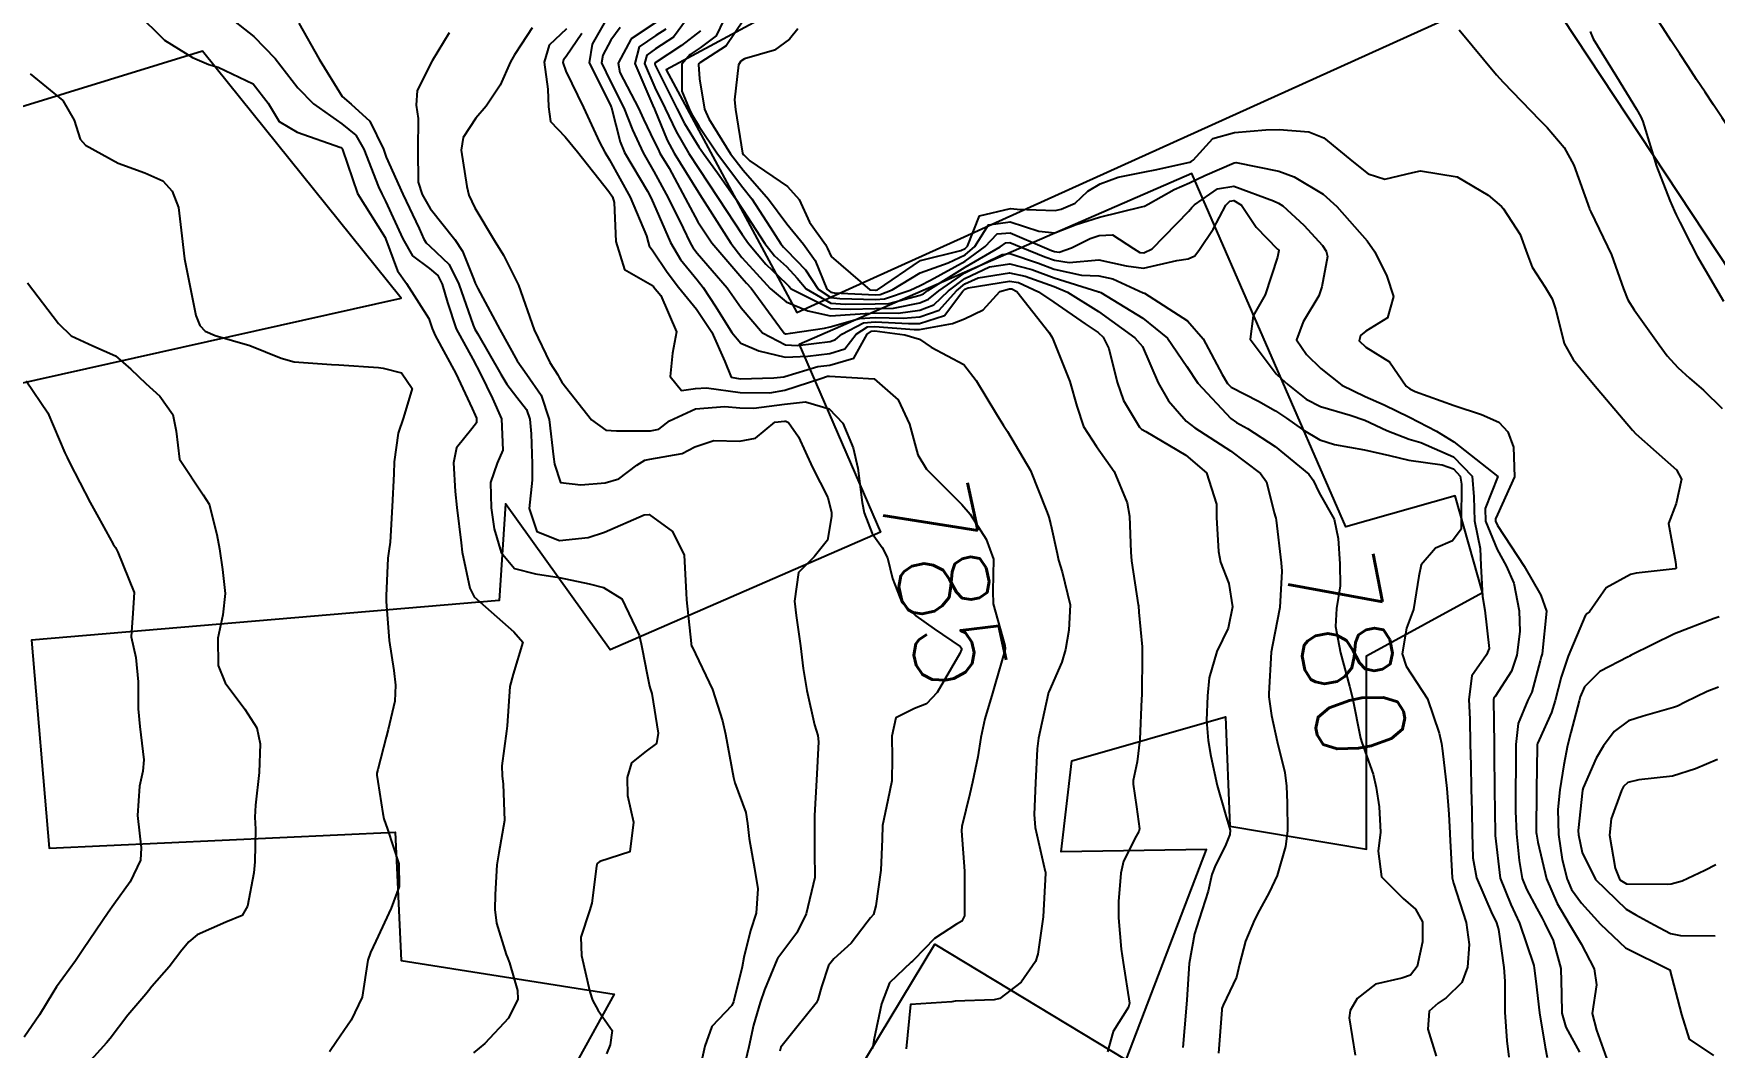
# Model space of a CAD drawing. Header units: metres. Extents: x 318500 to 325275, y 7408834 to 7428799.
# Drawn here: x 321369.2 to 321444.5, y 7423606.8 to 7423652.2 of the extents above; entities that cross this region are included whole.
import ezdxf
from ezdxf.enums import TextEntityAlignment as Align

# ---------------------------------------------------------------- set-up
doc = ezdxf.new("R2010")
doc.units = ezdxf.units.M
doc.header["$MEASUREMENT"] = 0
for name, color, linetype in [('Cotas', 45, 'Continuous'), ('Curvas de Nivel 1m', 11, 'Continuous'), ('Curvas de Nivel 5m', 15, 'Continuous'), ('Edificações', 30, 'Continuous'), ('Vias Primárias', 230, 'Continuous')]:
    doc.layers.add(name, color=color, linetype=linetype)
doc.styles.add('Style-STANDARD', font='STANDARD.shx')

msp = doc.modelspace()

# ---------------------------------------------------------------- linework, layer by layer
at = {"layer": 'Curvas de Nivel 1m', "flags": 128}
for points, elevation in [([(321377.759, 7423653.14), (321379.095, 7423652.094), (321380.04, 7423651.106), (321381.061, 7423649.802), (321381.767, 7423649.083), (321383.041, 7423648.186), (321383.658, 7423647.683), (321384.018, 7423647.055), (321384.684, 7423645.365), (321384.827, 7423645.043), (321384.995, 7423644.717), (321385.77, 7423643.028), (321386.205, 7423642.264), (321386.957, 7423641.706), (321387.334, 7423641.387), (321387.525, 7423641.004), (321387.768, 7423640.171), (321388.163, 7423638.998), (321388.9, 7423637.635), (321389.246, 7423636.985), (321389.785, 7423635.882), (321390.192, 7423634.97), (321390.255, 7423633.563), (321390.001, 7423632.973), (321389.695, 7423632.109), (321389.731, 7423630.976), (321389.865, 7423630.039), (321390.178, 7423628.969), (321390.779, 7423628.26), (321391.712, 7423628.01), (321392.774, 7423627.856), (321394.124, 7423627.562), (321394.767, 7423627.403), (321395.586, 7423626.898), (321396.358, 7423625.263), (321396.452, 7423624.884), (321396.499, 7423624.655), (321396.716, 7423623.503), (321396.817, 7423622.985), (321396.848, 7423622.878), (321396.923, 7423622.66), (321397.216, 7423620.872), (321397.135, 7423620.411), (321396.668, 7423620.076), (321396.009, 7423619.541), (321395.815, 7423618.893), (321395.83, 7423618.08), (321396.1, 7423616.888), (321395.94, 7423615.56), (321394.603, 7423615.129), (321394.482, 7423615.031), (321394.442, 7423614.912), (321394.233, 7423613.264), (321394.129, 7423612.915), (321393.746, 7423611.735), (321393.769, 7423610.918), (321394.149, 7423609.29), (321394.271, 7423608.912), (321394.515, 7423608.454), (321395.153, 7423607.546), (321395.066, 7423606.902), (321394.896, 7423606.501)], 789), ([(321381.104, 7423652.693), (321382.017, 7423651.081), (321383.055, 7423649.403), (321383.454, 7423649.064), (321384.292, 7423648.301), (321384.902, 7423647.042), (321385.025, 7423646.693), (321385.766, 7423645.029), (321386.496, 7423643.499), (321386.713, 7423643.014), (321386.807, 7423642.851), (321386.967, 7423642.717), (321387.841, 7423641.883), (321388.281, 7423640.997), (321388.923, 7423639.162), (321388.997, 7423638.989), (321389.112, 7423638.792), (321390.163, 7423636.971), (321390.432, 7423636.513), (321390.88, 7423635.938), (321391.308, 7423635.387), (321391.464, 7423634.951), (321391.525, 7423634.285), (321391.568, 7423632.949), (321391.558, 7423632.22), (321391.437, 7423630.951), (321391.773, 7423629.919), (321392.796, 7423629.518), (321394.074, 7423629.641), (321394.8, 7423629.886), (321396.59, 7423630.665), (321396.808, 7423630.68), (321397.858, 7423629.921), (321398.376, 7423628.856), (321398.47, 7423627.149), (321398.485, 7423626.854), (321398.685, 7423624.896), (321398.686, 7423624.851), (321398.696, 7423624.817), (321398.729, 7423624.742), (321399.642, 7423622.841), (321400.091, 7423621.434), (321400.227, 7423620.835), (321400.585, 7423618.897), (321400.599, 7423618.831), (321400.648, 7423618.657), (321401.136, 7423617.321), (321401.208, 7423616.821), (321401.284, 7423616.156), (321401.534, 7423614.816), (321401.68, 7423613.903), (321401.607, 7423612.815), (321401.348, 7423612.038), (321401.055, 7423610.822), (321400.97, 7423610.398), (321400.59, 7423608.829), (321400.518, 7423608.674), (321399.613, 7423607.735), (321399.305, 7423606.842), (321399.157, 7423606.177)], 788), ([(321391.563, 7423652.493), (321391.092, 7423651.755), (321390.774, 7423651.276), (321390.598, 7423650.967), (321390.127, 7423649.911), (321389.498, 7423648.983), (321389.044, 7423648.432), (321388.466, 7423647.565), (321388.377, 7423646.997), (321388.629, 7423645.37), (321388.726, 7423644.993), (321388.991, 7423644.414), (321389.86, 7423642.977), (321390.286, 7423642.293), (321390.95, 7423640.96), (321391.649, 7423638.949), (321392.351, 7423637.486), (321392.719, 7423636.933), (321392.777, 7423636.819), (321392.887, 7423636.603), (321394.217, 7423634.917), (321394.863, 7423634.461), (321395.34, 7423634.426), (321396.863, 7423634.419), (321397.236, 7423634.503), (321397.714, 7423634.867), (321398.876, 7423635.407), (321400.2, 7423635.514), (321400.876, 7423635.456), (321401.498, 7423635.443), (321402.878, 7423635.615), (321403.816, 7423635.722), (321404.876, 7423635.408), (321405.481, 7423634.764), (321405.954, 7423633.658), (321406.162, 7423632.757), (321406.356, 7423631.215), (321406.441, 7423630.754), (321406.801, 7423629.828), (321407.246, 7423629.194), (321407.488, 7423628.74), (321407.71, 7423627.802), (321408.134, 7423626.729), (321408.751, 7423626.128), (321409.582, 7423625.547), (321410.741, 7423624.767), (321410.798, 7423624.689), (321410.802, 7423624.627), (321410.736, 7423624.45), (321409.711, 7423622.705), (321409.231, 7423622.184), (321408.699, 7423621.986), (321407.859, 7423621.566), (321407.676, 7423620.735), (321407.691, 7423619.756), (321407.685, 7423618.735), (321407.504, 7423617.88), (321407.257, 7423616.741), (321407.241, 7423616.12), (321407.191, 7423614.741), (321406.971, 7423613.131), (321406.867, 7423612.746), (321406.731, 7423612.594), (321406.575, 7423612.399), (321405.859, 7423611.458), (321405.089, 7423610.765), (321404.842, 7423610.47), (321404.531, 7423609.505), (321404.365, 7423608.93), (321404.292, 7423608.773), (321403.422, 7423607.699), (321402.713, 7423606.797), (321402.669, 7423606.626)], 786), ([(321394.905, 7423652.912), (321394.254, 7423651.757), (321394.118, 7423650.92), (321395.052, 7423649.048), (321395.112, 7423648.909), (321395.509, 7423647.377), (321395.708, 7423646.9), (321396.726, 7423645.163), (321396.877, 7423644.882), (321396.996, 7423644.62), (321397.762, 7423642.868), (321398.205, 7423642.104), (321398.953, 7423641.191), (321399.226, 7423640.847), (321399.795, 7423639.983), (321400.506, 7423638.834), (321400.913, 7423638.351), (321401.72, 7423638.006), (321402.904, 7423637.731), (321403.918, 7423637.771), (321404.907, 7423637.895), (321405.573, 7423638.101), (321406.082, 7423638.758), (321406.594, 7423639.085), (321406.925, 7423639.108), (321408.677, 7423638.971), (321408.924, 7423638.962), (321410.395, 7423639.231), (321410.931, 7423639.446), (321411.772, 7423639.847), (321412.526, 7423640.674), (321412.951, 7423640.797), (321413.066, 7423640.783), (321413.276, 7423640.665), (321414.718, 7423638.848), (321414.855, 7423638.641), (321414.918, 7423638.502), (321415.662, 7423636.632), (321415.977, 7423635.531), (321416.266, 7423634.626), (321416.857, 7423633.72), (321417.642, 7423632.602), (321418.225, 7423631.197), (321418.333, 7423630.595), (321418.396, 7423628.992), (321418.421, 7423628.594), (321418.724, 7423626.627), (321418.729, 7423626.59), (321418.757, 7423626.301), (321418.894, 7423624.74), (321418.899, 7423624.588), (321418.9, 7423624.425), (321418.883, 7423622.587), (321418.877, 7423622.418), (321418.792, 7423620.588), (321418.67, 7423619.592), (321418.502, 7423618.751), (321418.49, 7423618.592), (321418.645, 7423617.577), (321418.776, 7423616.588), (321418.745, 7423616.472), (321418.625, 7423616.265), (321418.06, 7423615.144), (321417.944, 7423614.597), (321417.845, 7423613.339), (321417.838, 7423612.597), (321417.959, 7423611.196), (321418.049, 7423610.595), (321418.333, 7423608.781), (321418.292, 7423608.592), (321417.6, 7423607.508), (321417.34, 7423606.602)], 783), ([(321395.506, 7423652.502), (321395.095, 7423651.937), (321394.732, 7423651.267), (321394.678, 7423650.914), (321395.068, 7423650.082), (321395.666, 7423648.901), (321396.054, 7423647.909), (321396.539, 7423646.887), (321397.018, 7423646.051), (321397.654, 7423644.87), (321398.337, 7423643.502), (321398.639, 7423642.855), (321398.761, 7423642.646), (321398.965, 7423642.394), (321400.306, 7423640.836), (321400.937, 7423639.933), (321401.881, 7423638.816), (321402.912, 7423638.275), (321403.451, 7423638.253), (321404.915, 7423638.437), (321405.163, 7423638.521), (321405.444, 7423638.765), (321406.415, 7423639.268), (321406.928, 7423639.309), (321408.424, 7423639.231), (321408.928, 7423639.243), (321410.046, 7423639.59), (321410.863, 7423640.691), (321410.951, 7423640.772), (321411.098, 7423640.835), (321412.955, 7423641.132), (321413.363, 7423641.073), (321414.257, 7423640.65), (321414.943, 7423640.185), (321416.34, 7423639.215), (321416.923, 7423638.828), (321417.148, 7423638.617), (321417.403, 7423638.122), (321417.777, 7423636.607), (321418.066, 7423635.786), (321418.778, 7423634.591), (321418.869, 7423634.502), (321419.06, 7423634.394), (321420.852, 7423633.341), (321421.776, 7423632.551), (321422.227, 7423631.145), (321422.232, 7423630.546), (321422.32, 7423629.022), (321422.405, 7423628.544), (321422.776, 7423627.589), (321422.947, 7423626.537), (321422.751, 7423625.586), (321422.241, 7423624.537), (321421.903, 7423623.362), (321421.828, 7423622.543), (321421.789, 7423621.448), (321421.852, 7423620.542), (321421.973, 7423619.841), (321422.259, 7423618.536), (321422.641, 7423617.236), (321422.836, 7423616.528), (321422.825, 7423616.33), (321422.619, 7423615.805), (321422.185, 7423614.958), (321422.025, 7423614.539), (321421.852, 7423613.801), (321421.455, 7423612.547), (321421.241, 7423611.879), (321421, 7423610.553), (321420.901, 7423608.929), (321420.873, 7423608.555), (321420.729, 7423606.783)], 782), ([(321397.108, 7423652.727), (321395.999, 7423651.994), (321395.414, 7423650.905), (321395.498, 7423650.479), (321396.33, 7423648.891), (321396.556, 7423648.398), (321397.035, 7423647.394), (321397.203, 7423647.048), (321397.291, 7423646.876), (321397.697, 7423646.193), (321398.418, 7423644.859), (321398.984, 7423643.794), (321399.617, 7423642.844), (321400.955, 7423641.287), (321401.176, 7423641.051), (321401.371, 7423640.824), (321402.643, 7423639.086), (321402.861, 7423638.801), (321402.919, 7423638.766), (321402.953, 7423638.766), (321403.138, 7423638.797), (321404.666, 7423639.032), (321404.925, 7423639.084), (321406.23, 7423639.458), (321406.931, 7423639.507), (321408.189, 7423639.473), (321408.932, 7423639.531), (321409.809, 7423639.835), (321410.572, 7423640.696), (321410.953, 7423641.016), (321411.555, 7423641.283), (321412.958, 7423641.501), (321413.661, 7423641.364), (321414.952, 7423640.889), (321415.55, 7423640.634), (321416.937, 7423639.775), (321418.568, 7423638.595), (321418.914, 7423638.199), (321419.623, 7423636.579), (321420.085, 7423635.775), (321420.873, 7423634.855), (321421.253, 7423634.556), (321422.855, 7423633.528), (321424.207, 7423632.519), (321424.467, 7423632.146), (321424.822, 7423630.752), (321424.873, 7423630.562), (321424.884, 7423630.509), (321424.898, 7423630.429), (321425.133, 7423628.505), (321425.154, 7423628.135), (321425.075, 7423626.505), (321424.743, 7423624.814), (321424.686, 7423624.511), (321424.575, 7423622.649), (321424.579, 7423622.511), (321424.697, 7423621.673), (321424.953, 7423620.506), (321425.287, 7423619.121), (321425.365, 7423618.499), (321425.399, 7423617.749), (321425.408, 7423616.498), (321425.328, 7423615.791), (321424.951, 7423614.505), (321424.592, 7423613.739), (321424.155, 7423612.943), (321423.939, 7423612.516), (321423.524, 7423611.562), (321423.257, 7423610.523), (321423.127, 7423609.939), (321422.522, 7423608.683), (321422.475, 7423608.531), (321422.464, 7423608.476), (321422.314, 7423606.533)], 781), ([(321398.482, 7423652.859), (321397.897, 7423652.069), (321397.09, 7423651.543), (321396.706, 7423651.266), (321396.605, 7423650.887), (321397.064, 7423649.812), (321397.525, 7423648.873), (321398.015, 7423647.841), (321398.583, 7423646.857), (321399.02, 7423646.192), (321399.921, 7423644.841), (321400.976, 7423643.227), (321401.252, 7423642.826), (321402.036, 7423641.889), (321402.952, 7423641.024), (321403.059, 7423640.906), (321403.176, 7423640.797), (321404.937, 7423639.906), (321405.82, 7423639.878), (321406.937, 7423639.908), (321407.749, 7423639.926), (321408.942, 7423640.16), (321409.332, 7423640.326), (321409.795, 7423640.707), (321410.958, 7423641.505), (321412.623, 7423642.329), (321412.967, 7423642.376), (321414.251, 7423641.939), (321414.96, 7423641.678), (321416.18, 7423641.405), (321416.957, 7423641.37), (321417.581, 7423641.235), (321418.95, 7423640.609), (321418.998, 7423640.589), (321420.932, 7423639.362), (321421.639, 7423638.553), (321422.484, 7423636.956), (321422.717, 7423636.542), (321422.888, 7423636.379), (321424.117, 7423635.756), (321424.878, 7423635.327), (321425.373, 7423634.998), (321426.09, 7423634.492), (321426.863, 7423634.025), (321427.525, 7423633.809), (321428.857, 7423633.578), (321429.982, 7423633.314), (321430.85, 7423633.115), (321432.35, 7423632.905), (321432.845, 7423632.723), (321433.156, 7423632.397), (321433.203, 7423632.03), (321433.199, 7423630.396), (321433.191, 7423630.02), (321432.807, 7423629.503), (321432.051, 7423629.162), (321431.399, 7423628.421), (321431.291, 7423627.914), (321431.057, 7423626.426), (321430.752, 7423625.585), (321430.553, 7423624.433), (321430.732, 7423623.876), (321431.69, 7423622.415), (321432.213, 7423620.881), (321432.312, 7423620.406), (321432.364, 7423620.092), (321432.549, 7423618.402), (321432.643, 7423617.25), (321432.68, 7423616.4), (321432.681, 7423616.347), (321432.793, 7423614.398), (321432.845, 7423614.15), (321433.422, 7423612.392), (321433.552, 7423611.403), (321433.474, 7423610.391), (321433.23, 7423609.703), (321432.529, 7423609.011), (321432.161, 7423608.77), (321431.763, 7423608.411), (321431.706, 7423607.606), (321432.075, 7423606.406)], 779), ([(321400.16, 7423652.839), (321399.807, 7423652.135), (321399.091, 7423651.596), (321398.648, 7423651.295), (321398.264, 7423650.862), (321398.278, 7423649.645), (321398.599, 7423648.857), (321398.753, 7423648.56), (321399.042, 7423648.072), (321399.869, 7423646.842), (321401.008, 7423645.336), (321401.404, 7423644.824), (321402.233, 7423643.56), (321402.709, 7423642.804), (321402.824, 7423642.658), (321402.967, 7423642.53), (321403.81, 7423641.639), (321404.374, 7423640.779), (321404.944, 7423640.395), (321405.358, 7423640.352), (321406.943, 7423640.315), (321407.351, 7423640.337), (321408.503, 7423640.727), (321408.952, 7423640.939), (321409.416, 7423641.177), (321410.963, 7423642.029), (321411.861, 7423642.687), (321412.399, 7423643.258), (321412.98, 7423643.306), (321414.522, 7423642.647), (321414.837, 7423642.51), (321414.968, 7423642.462), (321415.173, 7423642.433), (321415.738, 7423642.632), (321416.562, 7423643.039), (321416.978, 7423643.184), (321417.574, 7423643.206), (321418.504, 7423642.597), (321418.8, 7423642.424), (321418.968, 7423642.403), (321419.344, 7423642.584), (321420.996, 7423644.276), (321421.122, 7423644.435), (321421.243, 7423644.558), (321422.282, 7423645.277), (321423.013, 7423645.389), (321424.79, 7423644.727), (321425.002, 7423644.628), (321425.198, 7423644.507), (321426.139, 7423643.645), (321426.974, 7423642.731), (321427.146, 7423642.478), (321427.208, 7423642.237), (321426.954, 7423640.876), (321426.814, 7423640.482), (321426.114, 7423639.31), (321425.81, 7423638.497), (321426.268, 7423637.848), (321426.907, 7423637.219), (321427.853, 7423636.47), (321428.893, 7423635.962), (321429.745, 7423635.59), (321430.879, 7423635.038), (321432.089, 7423634.412), (321432.863, 7423633.926), (321434.84, 7423632.38), (321434.266, 7423630.945), (321434.279, 7423630.385), (321434.801, 7423629.113), (321435.206, 7423628.374), (321435.548, 7423627.599), (321435.797, 7423626.364), (321435.822, 7423625.435), (321435.694, 7423624.366), (321435.448, 7423623.651), (321434.712, 7423622.523), (321434.654, 7423622.438), (321434.643, 7423622.381), (321434.669, 7423620.391), (321434.675, 7423619.882), (321434.689, 7423618.409), (321434.689, 7423618.38), (321434.689, 7423618.35), (321434.712, 7423616.379), (321434.711, 7423616.297), (321434.949, 7423614.375), (321435.416, 7423613.196), (321435.807, 7423612.362), (321436.446, 7423610.457), (321436.47, 7423610.351), (321436.541, 7423609.769), (321436.7, 7423608.347), (321436.963, 7423606.801), (321437.042, 7423606.342)], 777), ([(321401.03, 7423652.831), (321400.253, 7423651.678), (321399.081, 7423650.916), (321399.041, 7423650.89), (321399.012, 7423650.851), (321399.07, 7423650.207), (321399.294, 7423648.848), (321399.482, 7423648.409), (321400.451, 7423646.836), (321401.019, 7423646.11), (321402.152, 7423644.813), (321402.983, 7423643.699), (321403.728, 7423642.789), (321404.241, 7423642.059), (321404.776, 7423640.773), (321404.948, 7423640.635), (321405.099, 7423640.618), (321406.947, 7423640.52), (321407.163, 7423640.53), (321407.692, 7423640.739), (321408.958, 7423641.503), (321410.207, 7423641.952), (321410.966, 7423642.31), (321411.405, 7423642.693), (321412.006, 7423643.663), (321412.987, 7423643.789), (321414.262, 7423643.37), (321414.98, 7423643.304), (321415.949, 7423643.667), (321416.991, 7423644.002), (321418.865, 7423644.459), (321418.999, 7423644.49), (321419.172, 7423644.587), (321420.339, 7423645.242), (321421.015, 7423645.534), (321421.708, 7423645.865), (321423.029, 7423646.442), (321423.109, 7423646.458), (321425.023, 7423646.068), (321425.711, 7423645.808), (321427.008, 7423645.039), (321427.625, 7423644.474), (321428.977, 7423642.935), (321429.327, 7423642.455), (321429.867, 7423641.355), (321430.169, 7423640.442), (321429.89, 7423639.491), (321428.926, 7423638.89), (321428.682, 7423638.704), (321428.627, 7423638.463), (321428.917, 7423638.174), (321429.984, 7423637.517), (321430.736, 7423636.432), (321430.898, 7423636.302), (321431.129, 7423636.194), (321432.887, 7423635.565), (321434.111, 7423635.158), (321434.877, 7423634.816), (321435.292, 7423634.374), (321435.539, 7423633.691), (321435.586, 7423632.369), (321434.823, 7423630.673), (321434.727, 7423630.475), (321434.732, 7423630.381), (321434.817, 7423630.188), (321436.016, 7423628.362), (321436.771, 7423627.065), (321437.017, 7423626.346), (321436.828, 7423624.436), (321436.797, 7423624.349), (321436.786, 7423624.303), (321436.736, 7423624.111), (321436.354, 7423622.717), (321436.186, 7423622.358), (321435.743, 7423621.315), (321435.638, 7423620.366), (321435.638, 7423619.334), (321435.631, 7423618.365), (321435.626, 7423617.385), (321435.68, 7423616.364), (321435.797, 7423615.177), (321435.931, 7423614.36), (321436.12, 7423613.882), (321436.587, 7423613.012), (321436.82, 7423612.584), (321436.949, 7423612.344), (321437.324, 7423611.583), (321437.667, 7423610.333), (321437.687, 7423609.178), (321437.712, 7423608.332), (321437.879, 7423607.695), (321438.503, 7423606.584)], 776), ([(321433.11, 7423652.4), (321434.778, 7423650.383), (321435.075, 7423650.051), (321436.719, 7423648.355), (321436.884, 7423648.188), (321437.047, 7423648.017), (321437.817, 7423647.118), (321438.249, 7423646.332), (321438.946, 7423644.376), (321438.964, 7423644.321), (321438.976, 7423644.297), (321438.999, 7423644.245), (321439.934, 7423642.31), (321440.47, 7423640.792), (321440.664, 7423640.303), (321440.943, 7423639.842), (321442.06, 7423638.283), (321442.425, 7423637.788), (321442.91, 7423637.263), (321443.434, 7423636.791), (321444.061, 7423636.253), (321444.888, 7423635.422)], 774), ([(321387.838, 7423652.263), (321387.08, 7423651.01), (321386.407, 7423649.673), (321386.365, 7423649.02), (321386.452, 7423648.426), (321386.437, 7423647.019), (321386.46, 7423645.567), (321386.64, 7423645.015), (321386.991, 7423644.383), (321388.093, 7423642.999), (321388.446, 7423642.476), (321388.952, 7423641.207), (321389.013, 7423641.051), (321389.043, 7423640.989), (321389.124, 7423640.811), (321390.111, 7423638.972), (321390.899, 7423637.559), (321391.328, 7423636.953), (321391.966, 7423636.029), (321392.328, 7423634.938), (321392.525, 7423633.255), (321392.561, 7423632.934), (321392.828, 7423632.108), (321393.739, 7423632.008), (321394.828, 7423632.102), (321395.454, 7423632.278), (321396.25, 7423632.889), (321396.609, 7423633.118), (321396.844, 7423633.154), (321398.291, 7423633.416), (321398.853, 7423633.708), (321399.703, 7423633.996), (321400.857, 7423633.957), (321401.574, 7423634.104), (321402.432, 7423634.807), (321402.871, 7423634.856), (321402.929, 7423634.858), (321403.047, 7423634.797), (321403.495, 7423634.156), (321404.133, 7423632.781), (321404.82, 7423631.432), (321404.975, 7423630.768), (321404.983, 7423630.594), (321404.798, 7423629.53), (321404.194, 7423628.779), (321403.492, 7423628.077), (321403.322, 7423626.792), (321403.397, 7423626.143), (321403.582, 7423624.787), (321403.713, 7423623.778), (321403.867, 7423622.783), (321404.211, 7423621.253), (321404.359, 7423620.775), (321404.394, 7423620.491), (321404.304, 7423618.775), (321404.223, 7423617.189), (321404.216, 7423616.776), (321404.219, 7423615.163), (321404.238, 7423614.775), (321404.224, 7423614.403), (321403.838, 7423612.781), (321403.419, 7423611.935), (321402.578, 7423610.8), (321402.565, 7423610.784), (321402.549, 7423610.751), (321401.97, 7423609.367), (321401.784, 7423608.811), (321401.478, 7423607.784), (321401.27, 7423606.818), (321401.124, 7423606.187)], 787), ([(321393.784, 7423652.239), (321393.084, 7423651.2), (321392.964, 7423651.049), (321392.939, 7423650.932), (321393.074, 7423650.539), (321393.871, 7423648.922), (321394.582, 7423647.367), (321394.82, 7423646.912), (321395.025, 7423646.576), (321395.955, 7423644.896), (321396.686, 7423643.172), (321396.755, 7423642.883), (321396.805, 7423642.719), (321396.966, 7423642.499), (321397.617, 7423641.53), (321398.128, 7423640.862), (321398.935, 7423639.881), (321399.619, 7423638.843), (321400.198, 7423637.54), (321400.48, 7423636.834), (321400.889, 7423636.751), (321402.398, 7423636.807), (321402.843, 7423636.848), (321402.891, 7423636.862), (321404.367, 7423637.309), (321404.899, 7423637.376), (321405.985, 7423637.678), (321406.572, 7423638.753), (321406.775, 7423638.899), (321406.922, 7423638.913), (321408.266, 7423638.73), (321408.917, 7423638.538), (321409.444, 7423638.18), (321410.901, 7423637.406), (321411.466, 7423636.684), (321412.37, 7423635.18), (321412.687, 7423634.672), (321412.866, 7423634.397), (321413.895, 7423632.654), (321414.613, 7423630.843), (321414.691, 7423630.642), (321414.722, 7423630.555), (321414.806, 7423630.214), (321415.083, 7423628.926), (321415.147, 7423628.635), (321415.314, 7423628.1), (321415.67, 7423626.626), (321415.616, 7423625.494), (321415.458, 7423624.629), (321415.3, 7423624.063), (321414.711, 7423622.728), (321414.689, 7423622.662), (321414.685, 7423622.64), (321414.328, 7423621.002), (321414.25, 7423620.646), (321414.197, 7423620.169), (321414.116, 7423618.648), (321414.055, 7423617.233), (321414.106, 7423616.648), (321414.56, 7423614.681), (321414.564, 7423614.641), (321414.563, 7423614.604), (321414.457, 7423612.642), (321414.226, 7423610.974), (321414.118, 7423610.646), (321413.48, 7423609.711), (321412.525, 7423608.99), (321412.27, 7423608.926), (321410.523, 7423608.86), (321410.375, 7423608.839), (321408.52, 7423608.72), (321408.328, 7423606.723)], 784), ([(321399.103, 7423652.359), (321398.256, 7423651.699), (321397.081, 7423650.919), (321397.058, 7423650.903), (321397.055, 7423650.88), (321397.079, 7423650.813), (321398.053, 7423648.865), (321398.388, 7423648.205), (321399.033, 7423647.154), (321399.244, 7423646.848), (321399.863, 7423645.996), (321400.68, 7423644.833), (321400.993, 7423644.357), (321401.993, 7423642.815), (321402.43, 7423642.274), (321402.96, 7423641.785), (321403.435, 7423641.273), (321403.85, 7423640.786), (321404.941, 7423640.15), (321405.598, 7423640.106), (321406.94, 7423640.113), (321407.545, 7423640.136), (321408.947, 7423640.501), (321409.096, 7423640.57), (321409.298, 7423640.715), (321410.961, 7423641.755), (321412.539, 7423642.676), (321412.794, 7423642.851), (321412.973, 7423642.868), (321413.481, 7423642.662), (321414.542, 7423642.222), (321414.964, 7423642.07), (321415.629, 7423641.968), (321416.965, 7423642.086), (321418.187, 7423641.826), (321418.961, 7423641.722), (321420.453, 7423642.056), (321420.966, 7423642.137), (321421.255, 7423642.269), (321421.464, 7423642.555), (321422.075, 7423643.457), (321422.647, 7423644.544), (321422.826, 7423644.719), (321423.003, 7423644.743), (321423.346, 7423644.535), (321424.014, 7423643.553), (321424.971, 7423642.572), (321425.003, 7423642.542), (321425.021, 7423642.509), (321424.967, 7423642.21), (321424.411, 7423640.518), (321423.877, 7423639.584), (321423.745, 7423638.528), (321424.897, 7423636.983), (321425.147, 7423636.76), (321425.432, 7423636.502), (321426.253, 7423635.852), (321426.886, 7423635.523), (321428.213, 7423635.134), (321428.877, 7423634.9), (321429.864, 7423634.445), (321430.864, 7423634.05), (321431.385, 7423633.899), (321432.853, 7423633.263), (321433.688, 7423632.392), (321433.761, 7423631.461), (321433.797, 7423630.39), (321434.039, 7423629.15), (321434.074, 7423628.387), (321434.149, 7423627.007), (321434.252, 7423626.385), (321434.454, 7423624.672), (321434.327, 7423624.384), (321433.678, 7423623.439), (321433.541, 7423622.392), (321433.578, 7423621.51), (321433.604, 7423620.391), (321433.626, 7423619.435), (321433.65, 7423618.39), (321433.671, 7423617.363), (321433.692, 7423616.389), (321433.712, 7423615.291), (321433.876, 7423614.387), (321434.584, 7423612.765), (321434.72, 7423612.516), (321434.785, 7423612.377), (321434.866, 7423612.085), (321435.102, 7423610.372), (321435.144, 7423609.768), (321435.145, 7423608.371), (321435.24, 7423607.095), (321435.332, 7423606.362)], 778), ([(321438.969, 7423652.322), (321439.105, 7423652), (321440.15, 7423650.309), (321441.058, 7423648.84), (321441.25, 7423648.494), (321441.331, 7423648.296), (321441.732, 7423646.981), (321441.945, 7423646.286), (321442.542, 7423644.742), (321442.748, 7423644.274), (321442.828, 7423644.102), (321442.995, 7423643.776), (321443.501, 7423642.778), (321443.777, 7423642.258), (321444.95, 7423640.24)], 773), ([(321369.068, 7423650.421), (321370.528, 7423649.235), (321371.041, 7423648.356), (321371.309, 7423647.502), (321371.545, 7423647.222), (321373.018, 7423646.415), (321374.212, 7423645.982), (321375.007, 7423645.626), (321375.433, 7423645.166), (321375.718, 7423644.434), (321375.868, 7423643.161), (321375.988, 7423642.131), (321376.186, 7423641.158), (321376.488, 7423639.593), (321376.678, 7423639.152), (321376.916, 7423638.893), (321377.36, 7423638.696), (321378.907, 7423638.244), (321380.311, 7423637.687), (321380.896, 7423637.519), (321382.575, 7423637.393), (321382.895, 7423637.378), (321384.677, 7423637.26), (321384.893, 7423637.239), (321385.71, 7423637.028), (321386.19, 7423636.327), (321385.794, 7423635.026), (321385.562, 7423634.327), (321385.385, 7423633.032), (321385.362, 7423632.502), (321385.296, 7423631.033), (321385.2, 7423629.44), (321385.14, 7423629.035), (321385.102, 7423628.719), (321385.02, 7423627.036), (321385.021, 7423626.771), (321385.158, 7423625.034), (321385.366, 7423623.68), (321385.442, 7423623.029), (321385.412, 7423622.317), (321385.112, 7423621.034), (321385.02, 7423620.69), (321384.653, 7423619.251), (321384.61, 7423619.082), (321384.603, 7423619.041), (321384.604, 7423618.995), (321384.647, 7423618.706), (321384.871, 7423617.275), (321384.923, 7423617.036), (321385.08, 7423616.576), (321385.588, 7423615.025), (321385.599, 7423614.01), (321385.245, 7423613.03), (321384.555, 7423611.553), (321384.321, 7423611.043), (321384.203, 7423610.703), (321383.953, 7423609.049), (321383.458, 7423608.009), (321382.8, 7423607.065), (321382.485, 7423606.593)], 791), ([(321368.947, 7423641.062), (321370.335, 7423639.236), (321370.912, 7423638.681), (321371.883, 7423638.238), (321372.899, 7423637.79), (321373.583, 7423637.19), (321374.248, 7423636.544), (321374.878, 7423635.979), (321375.456, 7423635.164), (321375.606, 7423634.415), (321375.763, 7423633.161), (321376.816, 7423631.565), (321377.085, 7423631.146), (321377.438, 7423629.782), (321377.546, 7423629.139), (321377.694, 7423628.218), (321377.802, 7423627.134), (321377.697, 7423626.184), (321377.474, 7423625.139), (321377.492, 7423623.913), (321377.813, 7423623.133), (321378.692, 7423621.945), (321379.219, 7423621.112), (321379.378, 7423620.401), (321379.325, 7423619.11), (321379.17, 7423617.646), (321379.142, 7423617.112), (321379.161, 7423616.573), (321379.14, 7423615.112), (321379.088, 7423614.618), (321378.803, 7423613.117), (321378.566, 7423612.702), (321377.84, 7423612.408), (321376.557, 7423611.846), (321376.176, 7423611.531), (321375.862, 7423611.157), (321375.294, 7423610.407), (321374.525, 7423609.522), (321374.372, 7423609.322), (321374.253, 7423609.174), (321373.448, 7423608.244), (321372.65, 7423607.198), (321372.488, 7423606.999), (321371.636, 7423606.051)], 792), ([(321368.884, 7423636.671), (321369.853, 7423635.24), (321370.628, 7423633.447), (321370.721, 7423633.231), (321370.837, 7423633.002), (321371.76, 7423631.216), (321372.13, 7423630.536), (321372.791, 7423629.346), (321372.851, 7423629.26), (321372.886, 7423629.199), (321372.995, 7423628.989), (321373.728, 7423627.185), (321373.673, 7423626.259), (321373.596, 7423625.187), (321373.799, 7423624.262), (321373.909, 7423623.182), (321373.906, 7423621.968), (321373.99, 7423621.18), (321374.159, 7423619.676), (321374.116, 7423619.178), (321373.963, 7423618.5), (321373.875, 7423617.181), (321374.042, 7423615.745), (321374.018, 7423615.179), (321373.55, 7423614.221), (321372.821, 7423613.196), (321372.566, 7423612.847), (321371.461, 7423611.216), (321371.096, 7423610.668), (321370.53, 7423609.892), (321370.248, 7423609.509), (321370.083, 7423609.234), (321369.486, 7423608.255), (321368.797, 7423607.245)], 793), ([(321444.758, 7423626.088), (321444.531, 7423626.016), (321442.751, 7423625.331), (321440.808, 7423624.366), (321440.74, 7423624.328), (321440.721, 7423624.32), (321440.678, 7423624.301), (321439.41, 7423623.633), (321438.719, 7423622.947), (321438.531, 7423622.505), (321438.485, 7423622.323), (321438.108, 7423620.91), (321437.958, 7423620.331), (321437.802, 7423619.464), (321437.616, 7423618.336), (321437.522, 7423617.462), (321437.558, 7423616.336), (321437.728, 7423615.219), (321437.944, 7423614.33), (321438.142, 7423613.874), (321438.589, 7423613.264), (321439.434, 7423612.311), (321440.564, 7423611.256), (321442.55, 7423610.27), (321443.064, 7423608.262), (321443.418, 7423607.165), (321444.502, 7423606.438)], 774), ([(321444.721, 7423622.945), (321444.223, 7423622.742), (321443.235, 7423622.262), (321442.883, 7423622.092), (321442.706, 7423622.023), (321441.351, 7423621.639), (321440.697, 7423621.422), (321440.049, 7423620.947), (321439.566, 7423620.311), (321439.238, 7423619.751), (321438.661, 7423618.433), (321438.636, 7423618.32), (321438.441, 7423616.515), (321438.45, 7423616.323), (321438.618, 7423615.534), (321439.207, 7423614.314), (321440.587, 7423612.987), (321441.022, 7423612.731), (321441.839, 7423612.281), (321442.574, 7423611.899), (321443.03, 7423611.806), (321444.573, 7423611.791)], 773), ([(321444.675, 7423619.7), (321443.7, 7423619.284), (321442.667, 7423618.949), (321441.155, 7423618.782), (321440.664, 7423618.67), (321440.473, 7423618.491), (321440.375, 7423618.303), (321439.913, 7423617.036), (321439.842, 7423616.308), (321440.091, 7423614.822), (321440.312, 7423614.303), (321440.598, 7423614.117), (321442.437, 7423614.111), (321442.599, 7423614.123), (321443.094, 7423614.263), (321444.113, 7423614.742), (321444.611, 7423614.991)], 772)]:
    msp.add_lwpolyline(points, dxfattribs=dict(at, elevation=elevation))
at = {"layer": 'Curvas de Nivel 5m', "flags": 128}
for points, elevation in [([(321373.815, 7423653.189), (321375.092, 7423651.938), (321376.348, 7423651.157), (321377.076, 7423650.851), (321377.5, 7423650.717), (321379.063, 7423649.975), (321379.729, 7423649.11), (321380.225, 7423648.286), (321381.037, 7423647.805), (321382.983, 7423647.118), (321383.03, 7423647.089), (321383.059, 7423647.04), (321383.739, 7423645.059), (321384.971, 7423643.093), (321384.994, 7423643.04), (321385.524, 7423641.599), (321385.938, 7423641.025), (321386.927, 7423639.462), (321387.083, 7423639.008), (321387.218, 7423638.704), (321388.141, 7423636.997), (321388.874, 7423635.434), (321389.015, 7423635.132), (321389.069, 7423634.987), (321389.063, 7423634.791), (321388.863, 7423634.522), (321388.18, 7423633.666), (321388.037, 7423632.998), (321388.115, 7423631.702), (321388.183, 7423630.996), (321388.378, 7423629.41), (321388.433, 7423628.994), (321388.766, 7423627.371), (321388.967, 7423626.987), (321390.737, 7423625.415), (321391.151, 7423624.954), (321390.716, 7423623.514), (321390.56, 7423622.962), (321390.437, 7423621.21), (321390.416, 7423620.964), (321390.208, 7423619.415), (321390.219, 7423618.966), (321390.27, 7423618.59), (321390.331, 7423616.964), (321390.066, 7423615.51), (321389.982, 7423614.969), (321389.908, 7423613.642), (321389.894, 7423612.97), (321389.959, 7423612.364), (321390.398, 7423610.962), (321390.443, 7423610.856), (321390.544, 7423610.584), (321390.914, 7423609.342), (321390.915, 7423608.954), (321390.511, 7423608.109), (321389.436, 7423606.976), (321388.931, 7423606.546)], 790), ([(321393.103, 7423652.443), (321392.321, 7423651.712), (321392.097, 7423650.945), (321392.263, 7423649.741), (321392.301, 7423648.941), (321392.39, 7423648.287), (321393.037, 7423647.599), (321393.599, 7423646.924), (321395.004, 7423645.152), (321395.158, 7423644.908), (321395.238, 7423644.665), (321395.318, 7423642.905), (321395.709, 7423641.65), (321396.951, 7423640.94), (321396.982, 7423640.911), (321397.007, 7423640.879), (321397.329, 7423640.49), (321398.028, 7423638.863), (321397.86, 7423637.911), (321397.743, 7423636.867), (321398.253, 7423636.229), (321398.885, 7423636.325), (321399.377, 7423636.353), (321400.883, 7423636.148), (321402.208, 7423636.135), (321402.884, 7423636.249), (321404.501, 7423636.776), (321404.792, 7423636.871), (321404.892, 7423636.882), (321406.89, 7423636.75), (321407.959, 7423635.812), (321408.471, 7423634.726), (321408.849, 7423633.35), (321409.236, 7423632.714), (321410.816, 7423631.119), (321411.196, 7423630.686), (321411.908, 7423629.569), (321412.235, 7423628.676), (321412.209, 7423627.235), (321412.226, 7423626.675), (321412.741, 7423624.798), (321412.764, 7423624.693), (321412.764, 7423624.67), (321412.757, 7423624.652), (321412.739, 7423624.588), (321412.308, 7423623.082), (321412.19, 7423622.675), (321411.854, 7423621.517), (321411.676, 7423620.68), (321411.538, 7423619.814), (321411.299, 7423618.684), (321411.18, 7423618.157), (321410.823, 7423616.688), (321410.81, 7423616.505), (321410.932, 7423614.687), (321410.936, 7423614.347), (321410.936, 7423612.686), (321410.815, 7423612.449), (321410.574, 7423612.315), (321409.598, 7423611.671), (321408.664, 7423610.718), (321408.608, 7423610.661), (321408.548, 7423610.62), (321407.578, 7423609.691), (321407.216, 7423608.74), (321406.875, 7423607.116), (321406.816, 7423606.745)], 785), ([(321397.55, 7423652.427), (321397.099, 7423652.143), (321396.352, 7423651.63), (321396.158, 7423650.894), (321397.022, 7423648.909), (321397.036, 7423648.88), (321397.05, 7423648.848), (321397.619, 7423647.455), (321397.928, 7423646.867), (321399.004, 7423645.132), (321399.182, 7423644.848), (321399.522, 7423644.315), (321400.472, 7423642.835), (321400.964, 7423642.201), (321401.612, 7423641.475), (321402.229, 7423640.811), (321402.941, 7423640.204), (321403.919, 7423639.802), (321404.932, 7423639.586), (321406.031, 7423639.662), (321406.934, 7423639.709), (321407.964, 7423639.705), (321408.937, 7423639.837), (321409.571, 7423640.08), (321410.22, 7423640.701), (321410.956, 7423641.259), (321412.054, 7423641.772), (321412.962, 7423641.908), (321413.955, 7423641.65), (321414.956, 7423641.288), (321416.908, 7423640.663), (321416.95, 7423640.656), (321416.98, 7423640.649), (321417.041, 7423640.619), (321418.933, 7423639.481), (321420.032, 7423638.573), (321420.901, 7423637.31), (321421.394, 7423636.555), (321422.874, 7423634.984), (321423.132, 7423634.796), (321423.618, 7423634.529), (321424.858, 7423633.727), (321426.367, 7423632.487), (321426.567, 7423632.214), (321426.832, 7423631.645), (321427.497, 7423630.473), (321427.68, 7423629.598), (321427.75, 7423628.47), (321427.769, 7423627.476), (321427.613, 7423626.471), (321427.566, 7423625.657), (321427.784, 7423624.47), (321428.194, 7423622.989), (321428.321, 7423622.464), (321428.683, 7423620.658), (321428.741, 7423620.459), (321429.25, 7423619.035), (321429.391, 7423618.449), (321429.518, 7423617.576), (321429.584, 7423616.446), (321429.475, 7423615.589), (321429.63, 7423614.44), (321430.59, 7423613.462), (321431.15, 7423612.986), (321431.464, 7423612.417), (321431.459, 7423611.525), (321431.219, 7423610.42), (321430.931, 7423610.038), (321430.542, 7423609.894), (321429.354, 7423609.625), (321428.528, 7423608.979), (321428.224, 7423608.454), (321428.18, 7423608.118), (321428.446, 7423606.451)], 780), ([(321403.462, 7423652.438), (321403.098, 7423651.976), (321402.418, 7423651.482), (321401.084, 7423651.098), (321400.922, 7423650.992), (321400.804, 7423650.833), (321400.637, 7423649.254), (321400.675, 7423648.834), (321400.986, 7423646.875), (321401.009, 7423646.83), (321401.03, 7423646.805), (321401.318, 7423646.533), (321403.009, 7423645.383), (321403.533, 7423644.792), (321403.991, 7423643.779), (321404.704, 7423642.774), (321404.796, 7423642.6), (321404.965, 7423642.245), (321406.702, 7423640.752), (321406.95, 7423640.723), (321406.975, 7423640.724), (321407.033, 7423640.749), (321408.963, 7423642.067), (321410.778, 7423642.512), (321410.969, 7423642.594), (321411.074, 7423642.698), (321411.613, 7423644.068), (321412.996, 7423644.395), (321413.304, 7423644.356), (321414.995, 7423644.3), (321415.274, 7423644.359), (321415.896, 7423644.631), (321416.46, 7423645.174), (321417.013, 7423645.498), (321417.83, 7423645.796), (321419.022, 7423646.029), (321419.486, 7423646.12), (321421.029, 7423646.469), (321421.097, 7423646.491), (321421.181, 7423646.558), (321422.061, 7423647.528), (321423.043, 7423647.803), (321424.436, 7423647.911), (321425.044, 7423647.932), (321426.372, 7423647.819), (321427.041, 7423647.559), (321428.368, 7423646.467), (321429.022, 7423645.938), (321429.767, 7423645.7), (321431.024, 7423646.007), (321431.378, 7423646.071), (321433.021, 7423645.805), (321434.407, 7423644.988), (321435.001, 7423644.479), (321435.091, 7423644.379), (321435.842, 7423643.226), (321436.148, 7423642.362), (321436.373, 7423641.76), (321436.958, 7423640.858), (321437.268, 7423640.345), (321437.436, 7423639.849), (321437.806, 7423638.337), (321438.21, 7423637.627), (321438.905, 7423636.788), (321439.291, 7423636.316), (321440.872, 7423634.456), (321441.026, 7423634.298), (321442.846, 7423632.675), (321443.068, 7423632.267), (321442.829, 7423631.175), (321442.487, 7423630.275), (321442.794, 7423628.553), (321442.83, 7423628.269), (321442.81, 7423628.249), (321442.79, 7423628.245), (321441.042, 7423628.04), (321440.785, 7423627.986), (321439.696, 7423627.391), (321438.939, 7423626.318), (321438.835, 7423626.244), (321438.758, 7423626.136), (321437.988, 7423624.331), (321437.673, 7423623.389), (321437.41, 7423622.339), (321437.24, 7423621.803), (321436.683, 7423620.582), (321436.612, 7423620.42), (321436.601, 7423620.351), (321436.601, 7423620.273), (321436.569, 7423618.351), (321436.562, 7423616.42), (321436.567, 7423616.351), (321436.625, 7423615.986), (321437.02, 7423614.344), (321437.498, 7423613.245), (321438.032, 7423612.328), (321438.567, 7423611.439), (321439.162, 7423610.314), (321439.252, 7423609.6), (321439.064, 7423608.315), (321439.259, 7423607.566), (321439.709, 7423606.308)], 775)]:
    msp.add_lwpolyline(points, dxfattribs=dict(at, elevation=elevation))
at = {"layer": 'Edificações'}
for points in [[(321386.74, 7423687.726), (321388.77, 7423674.083), (321412.1, 7423687.99), (321428.639, 7423667.422), (321433.723, 7423659.242), (321429.995, 7423656.925), (321424.807, 7423665.271), (321397.566, 7423650.611), (321403.426, 7423639.723), (321436.55, 7423654.733), (321452.802, 7423630.13)], [(321367.189, 7423636.239), (321385.69, 7423640.373), (321376.797, 7423651.44), (321366.457, 7423648.256)], [(321404.084, 7423602.264), (321409.614, 7423611.416), (321418.184, 7423606.237), (321421.786, 7423615.656), (321415.276, 7423615.562), (321415.747, 7423619.636), (321422.635, 7423621.615), (321422.824, 7423616.715), (321428.957, 7423615.679), (321428.957, 7423624.348), (321434.147, 7423627.175), (321432.92, 7423631.51), (321428.02, 7423630.124), (321421.129, 7423645.958), (321403.522, 7423638.295), (321407.18, 7423629.891), (321395.056, 7423624.615), (321390.364, 7423631.152), (321390.081, 7423626.817), (321369.13, 7423625.04), (321369.92, 7423615.719), (321385.423, 7423616.437), (321385.69, 7423610.683), (321395.233, 7423609.187), (321383.51, 7423587.932)]]:
    msp.add_lwpolyline(points, dxfattribs=at)
at = {"layer": 'Vias Primárias'}
msp.add_lwpolyline([(321364.94, 7423500), (321391.431, 7423514.004), (321398.941, 7423518.185, 0.231598), (321406.022, 7423528.369, -0.15901), (321412.54, 7423541.271, -0.011715), (321429.683, 7423557.702, 0.042612), (321443.003, 7423572.148, 0.055489), (321451.722, 7423586.408, 0.014773), (321459.517, 7423604.419, 0.158147), (321460.581, 7423620.723, 0.095119), (321453.143, 7423636.596, -0.014934), (321440.745, 7423654.797, 0.016887), (321426.921, 7423674.92, -0.017486), (321416.574, 7423690.023, -0.079269), (321411.476, 7423701.832, -0.060787), (321409.633, 7423716.165, 0.453559), (321403.892, 7423721.126, 0.031126), (321376.121, 7423715.464, 0.10897), (321362.654, 7423708.445), (321323.365, 7423682.475)], format="xyb", dxfattribs=at)

# ---------------------------------------------------------------- texts
at = {"layer": 'Cotas', "style": 'Style-STANDARD'}
for s, rotation, p in [('785', 282.36213, (321410.018, 7423627.553, 785)), ('780', 280.85294, (321428.087, 7423624.395, 780))]:
    msp.add_text(s, height=4, rotation=rotation, dxfattribs=at).set_placement(p, align=Align.MIDDLE_CENTER)

doc.saveas('drawing.dxf')
